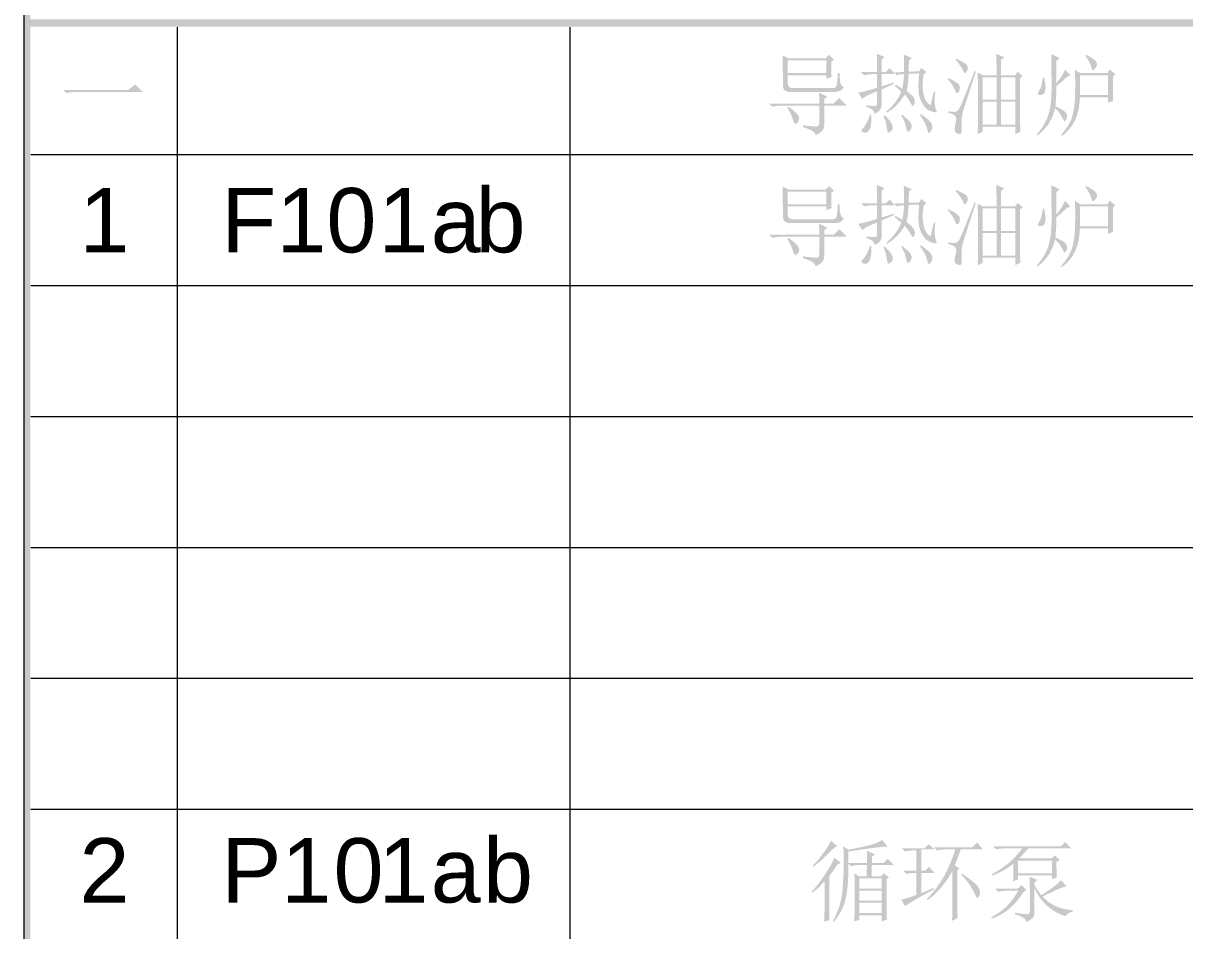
# Model space of a CAD drawing. Header units: millimetres. Extents: x 0 to 383, y 25 to 284.
# Drawn here: x 0 to 54.8, y 192.6 to 235.4 of the extents above; entities that cross this region are included whole.
import ezdxf

# ---------------------------------------------------------------- set-up
doc = ezdxf.new("R2010")
doc.units = ezdxf.units.MM

msp = doc.modelspace()

# ---------------------------------------------------------------- hatches: boundary and pattern name
h = msp.add_hatch(color=0)
h.dxf.hatch_style = 2
h.paths.add_polyline_path([(0, 25.237281), (0.338667, 25.237281), (0.338667, 283.886892), (0, 283.886892)])
h = msp.add_hatch(color=0)
h.dxf.hatch_style = 2
h.paths.add_polyline_path([(0, 25.110281), (0.338667, 25.110281), (0.338667, 283.886892), (0, 283.886892)])
h = msp.add_hatch(color=0)
h.dxf.hatch_style = 2
h.paths.add_polyline_path([(0.338667, 235.288226), (383.109611, 235.288226), (383.109611, 235.626896), (0.338667, 235.626896)])
h = msp.add_hatch(color=0)
h.dxf.hatch_style = 2
h.paths.add_polyline_path([(7.239, 25.237281), (7.281333, 25.237281), (7.281333, 235.288226), (7.239, 235.288226)])
h = msp.add_hatch(color=0)
h.dxf.hatch_style = 2
h.paths.add_polyline_path([(25.788056, 25.237281), (25.830389, 25.237281), (25.830389, 235.288226), (25.788056, 235.288226)])
h = msp.add_hatch(color=0)
h.paths.add_polyline_path([(36.205363, 232.200538), (36.053434, 232.220175), (35.944914, 232.279086), (35.879801, 232.377272), (35.858097, 232.514731), (35.857839, 232.782932), (35.857064, 233.025294), (35.855772, 233.241818), (35.853963, 233.432504), (35.851638, 233.597352), (35.848795, 233.736362), (35.845436, 233.849533), (35.841561, 233.936866), (36.106144, 233.788038), (37.875545, 233.788038), (38.04091, 233.953403), (38.27242, 233.721892), (38.140128, 233.63921), (38.141162, 233.413901), (38.144263, 233.21753), (38.14943, 233.050099), (38.156665, 232.911606), (37.908618, 232.812387), (37.908618, 232.994288), (36.089608, 232.994288), (36.089608, 232.61395), (36.105111, 232.512664), (36.151619, 232.440317), (36.229134, 232.396909), (36.337655, 232.382439), (38.206274, 232.382439), (38.27354, 232.390707), (38.326853, 232.415512), (38.36673, 232.456853), (38.393687, 232.514731), (38.413238, 232.600514), (38.430206, 232.725571), (38.444072, 232.889902), (38.454321, 233.093507), (38.537003, 233.093507), (38.545961, 232.837881), (38.575589, 232.635998), (38.601341, 232.558397), (38.636911, 232.498883), (38.681784, 232.456939), (38.735441, 232.432049), (38.669295, 232.330763), (38.570076, 232.258416), (38.437785, 232.215008), (38.27242, 232.200538)])
h.paths.add_polyline_path([(36.089608, 233.688819), (36.089608, 233.093507), (37.908618, 233.093507), (37.908618, 233.688819)])
h.paths.add_polyline_path([(36.800675, 230.629575), (37.012549, 230.606923), (37.185148, 230.588923), (37.318473, 230.57609), (37.412524, 230.568941), (37.47867, 230.575056), (37.52828, 230.601325), (37.561352, 230.647231), (37.577889, 230.712257), (37.577889, 231.555616), (35.758878, 231.555616), (35.552173, 231.543214), (35.362003, 231.506007), (35.213175, 231.654835), (37.577889, 231.654835), (37.573755, 231.948357), (37.561352, 232.167465), (37.958227, 231.985564), (37.809399, 231.869809), (37.809399, 231.654835), (38.255884, 231.654835), (38.520467, 231.919418), (38.884269, 231.555616), (37.809399, 231.555616), (37.809399, 230.613038), (37.784595, 230.479713), (37.710181, 230.360857), (37.586157, 230.256471), (37.412524, 230.166554), (37.35568, 230.277141), (37.234757, 230.377394), (37.049756, 230.467311), (36.800675, 230.546892)])
h.paths.add_polyline_path([(36.073071, 231.456398), (36.122681, 231.506007), (36.339808, 231.343743), (36.49544, 231.204217), (36.590094, 231.087428), (36.624286, 230.993377), (36.611884, 230.852817), (36.558141, 230.761866), (36.49544, 230.712257), (36.45341, 230.69572), (36.42137, 230.707089), (36.391398, 230.741196), (36.363493, 230.79804), (36.337655, 230.877622), (36.238436, 231.154607)])
h = msp.add_hatch(color=0)
h.paths.add_polyline_path([(41.116691, 233.12658), (41.579712, 233.143116), (41.578678, 233.411834), (41.575578, 233.63921), (41.57041, 233.825245), (41.563175, 233.969939), (41.943514, 233.804575), (41.811222, 233.688819), (41.803988, 233.488315), (41.79882, 233.333286), (41.795719, 233.223732), (41.794686, 233.159653), (42.29078, 233.176189), (42.389998, 233.341554), (42.638045, 233.143116), (42.505753, 233.043898), (42.468546, 232.729705), (42.456144, 232.481658), (42.477504, 232.204672), (42.544339, 231.935955), (42.596962, 231.813998), (42.663539, 231.712713), (42.743551, 231.632097), (42.836483, 231.572153), (42.87679, 231.76749), (42.915031, 231.940089), (42.951204, 232.089951), (42.985311, 232.217075), (43.051457, 232.217075), (43.027341, 231.928376), (43.023896, 231.69342), (43.048012, 231.502562), (43.101066, 231.340642), (43.116569, 231.297234), (43.113468, 231.266228), (43.091764, 231.247625), (43.051457, 231.241424), (43.023637, 231.245558), (42.973597, 231.25796), (42.901853, 231.278631), (42.808922, 231.307569), (42.70867, 231.354078), (42.614618, 231.427459), (42.526769, 231.527711), (42.44512, 231.654835), (42.375787, 231.791347), (42.324541, 231.920107), (42.290866, 232.041633), (42.274243, 232.156441), (42.261841, 232.354189), (42.257707, 232.498194), (42.265975, 232.77518), (42.29078, 233.07697), (41.794686, 233.060434), (41.782283, 232.817555), (41.761613, 232.601547), (41.732674, 232.412412), (41.695467, 232.250148), (41.842228, 232.134478), (41.951782, 232.035863), (42.024129, 231.954817), (42.059269, 231.891858), (42.084074, 231.804352), (42.092342, 231.754054), (42.084074, 231.696176), (42.059269, 231.621762), (42.026196, 231.55975), (41.993123, 231.53908), (41.951782, 231.572153), (41.893905, 231.671372), (41.774015, 231.873943), (41.612785, 232.084783), (41.42985, 231.807797), (41.228312, 231.572153), (41.00817, 231.377849), (40.769425, 231.224887), (40.736352, 231.274497), (40.966829, 231.482236), (41.162166, 231.708579), (41.322363, 231.953525), (41.44742, 232.217075), (41.133227, 232.498194), (41.1663, 232.547804), (41.364738, 232.440317), (41.49703, 232.349366), (41.550773, 232.688364), (41.579712, 233.043898), (41.315128, 233.027361), (41.248983, 232.977752)])
h.paths.add_polyline_path([(42.323852, 231.125668), (42.373462, 231.158741), (42.551315, 231.028517), (42.688344, 230.918963), (42.785065, 230.830079), (42.841995, 230.761866), (42.899183, 230.654379), (42.919165, 230.563429), (42.902628, 230.455253), (42.853019, 230.359479), (42.795141, 230.289888), (42.7538, 230.265773), (42.730029, 230.277141), (42.708325, 230.311248), (42.688688, 230.368092), (42.671118, 230.447674), (42.63081, 230.589267), (42.559497, 230.749464), (42.457178, 230.928264)])
h.paths.add_polyline_path([(40.306405, 233.143116), (40.305371, 233.438706), (40.30227, 233.680551), (40.297103, 233.868653), (40.289868, 234.003012), (40.65367, 233.854184), (40.521378, 233.738429), (40.521378, 233.143116), (40.719816, 233.143116), (40.901717, 233.325017), (41.149764, 233.043898), (40.521378, 233.043898), (40.521378, 232.465122), (40.630933, 232.501295), (40.761157, 232.54367), (40.912052, 232.592246), (41.083618, 232.647023), (41.100155, 232.580877), (40.921354, 232.502329), (40.765291, 232.432049), (40.631966, 232.370037), (40.521378, 232.316293), (40.521378, 231.621762), (40.506909, 231.476035), (40.446964, 231.353045), (40.341544, 231.252792), (40.190649, 231.175278), (40.159643, 231.276564), (40.083162, 231.365447), (39.961206, 231.441928), (39.793774, 231.506007), (39.793774, 231.572153), (39.930286, 231.557683), (40.04251, 231.547348), (40.130963, 231.541147), (40.196161, 231.53908), (40.243618, 231.546315), (40.278155, 231.568019), (40.299256, 231.604192), (40.306405, 231.654835), (40.306405, 232.233611), (40.039754, 232.124057), (39.835115, 232.026905), (39.692488, 231.942156), (39.611873, 231.869809), (39.413436, 232.167465), (39.562264, 232.194337), (39.760701, 232.241879), (40.008748, 232.310092), (40.306405, 232.398976), (40.306405, 233.043898), (40.091431, 233.043898), (39.884725, 233.031495), (39.694556, 232.994288), (39.545727, 233.143116)])
h.paths.add_polyline_path([(39.975675, 231.125668), (40.041821, 231.125668), (40.03562, 230.876588), (40.017016, 230.67505), (39.986011, 230.521054), (39.942602, 230.414601), (39.889979, 230.344321), (39.83167, 230.298845), (39.768194, 230.278175), (39.700068, 230.282309), (39.596026, 230.32365), (39.562264, 230.381528), (39.582934, 230.435271), (39.644946, 230.497283), (39.727628, 230.598569), (39.810311, 230.737062), (39.892993, 230.912762)])
h.paths.add_polyline_path([(40.670207, 231.092595), (40.810766, 230.952036), (40.918253, 230.828012), (40.992668, 230.720525), (41.034009, 230.629575), (41.049512, 230.551974), (41.046411, 230.484192), (41.024707, 230.425711), (40.984399, 230.376016), (40.901717, 230.306425), (40.852108, 230.282309), (40.822135, 230.294711), (40.798364, 230.331918), (40.780794, 230.39393), (40.769425, 230.480747), (40.719816, 230.770135), (40.604061, 231.076059)])
h.paths.add_polyline_path([(41.49703, 231.125668), (41.652059, 230.99553), (41.769881, 230.886579), (41.850496, 230.799332), (41.893905, 230.734306), (41.931112, 230.642666), (41.943514, 230.579965), (41.923532, 230.484881), (41.866344, 230.398064), (41.807777, 230.336053), (41.778149, 230.315382), (41.747143, 230.327784), (41.720272, 230.364991), (41.697534, 230.427003), (41.678931, 230.513819), (41.596248, 230.807342), (41.44742, 231.092595)])
h = msp.add_hatch(color=0)
h.paths.add_polyline_path([(46.160311, 231.737517), (46.160311, 230.662648), (46.838306, 230.662648), (46.838306, 231.737517)])
h.paths.add_polyline_path([(45.052368, 230.216163), (45.06477, 230.530356), (45.068905, 230.811476), (45.068905, 232.547804), (45.052368, 233.12658), (45.283878, 232.994288), (45.945337, 232.994288), (45.945078, 233.198152), (45.944303, 233.379794), (45.943011, 233.539216), (45.941203, 233.676417), (45.938877, 233.791397), (45.936035, 233.884156), (45.932676, 233.954695), (45.9288, 234.003012), (46.309139, 233.837648), (46.160311, 233.721892), (46.160311, 232.994288), (46.821769, 232.994288), (46.937524, 233.159653), (47.185571, 232.944679), (47.05328, 232.84546), (47.05328, 230.794939), (47.069816, 230.331918), (46.838306, 230.216163), (46.838306, 230.563429), (45.283878, 230.563429), (45.283878, 230.315382)])
h.paths.add_polyline_path([(45.283878, 232.895069), (45.283878, 231.836736), (45.945337, 231.836736), (45.945337, 232.895069)])
h.paths.add_polyline_path([(46.160311, 232.895069), (46.160311, 231.836736), (46.838306, 231.836736), (46.838306, 232.895069)])
h.paths.add_polyline_path([(45.283878, 231.737517), (45.283878, 230.662648), (45.945337, 230.662648), (45.945337, 231.737517)])
h.paths.add_polyline_path([(44.969686, 233.159653), (44.83326, 232.745477), (44.713371, 232.379425), (44.610018, 232.061561), (44.523201, 231.79195), (44.452921, 231.570656), (44.399178, 231.397745), (44.361971, 231.27328), (44.3413, 231.197326), (44.304093, 230.969261), (44.291691, 230.69572), (44.291691, 230.560242), (44.291691, 230.451119), (44.291691, 230.367834), (44.291691, 230.30987), (44.275155, 230.240279), (44.225545, 230.216163), (44.160088, 230.227877), (44.065693, 230.26026), (43.986456, 230.322961), (43.960962, 230.431137), (43.994035, 230.662648), (44.031242, 230.811476), (44.043644, 230.927231), (44.023663, 231.018181), (43.966474, 231.092595), (43.918846, 231.125668), (43.85003, 231.158741), (43.75951, 231.191814), (43.646769, 231.224887), (43.646769, 231.291033), (43.767778, 231.27665), (43.866566, 231.266917), (43.94365, 231.262353), (43.999547, 231.263472), (44.090497, 231.304813), (44.181448, 231.4123), (44.212701, 231.470684), (44.260943, 231.575512), (44.32611, 231.726719), (44.408135, 231.924242), (44.506956, 232.168014), (44.622506, 232.457973), (44.754723, 232.794053), (44.90354, 233.176189)])
h.paths.add_polyline_path([(43.663306, 232.861997), (43.902137, 232.742193), (44.073272, 232.631175), (44.177228, 232.529459), (44.214521, 232.437561), (44.206253, 232.292867), (44.164911, 232.20605), (44.114613, 232.16402), (44.076717, 232.150929), (44.027108, 232.188136), (43.977498, 232.299757), (43.930989, 232.407244), (43.857609, 232.531267), (43.757357, 232.671827), (43.630233, 232.828924)])
h.paths.add_polyline_path([(44.043644, 233.771502), (44.242082, 233.67857), (44.39091, 233.598558), (44.490128, 233.531981), (44.539738, 233.479358), (44.576945, 233.40012), (44.589347, 233.341554), (44.576945, 233.267829), (44.539738, 233.181701), (44.494263, 233.114867), (44.457056, 233.093507), (44.407446, 233.12658), (44.357837, 233.225799), (44.298926, 233.33742), (44.221411, 233.457309), (44.125293, 233.585467), (44.010571, 233.721892)])
h = msp.add_hatch(color=0)
h.paths.add_polyline_path([(48.988045, 230.166554), (49.189669, 230.417787), (49.348402, 230.659202), (49.46476, 230.891316), (49.53926, 231.114644), (49.586803, 231.344001), (49.621943, 231.593512), (49.64468, 231.86266), (49.655016, 232.150929), (49.658461, 232.725571), (49.649503, 233.258872), (49.881014, 233.093507), (51.170858, 233.093507), (51.286613, 233.258872), (51.551196, 233.043898), (51.435441, 232.928142), (51.435699, 232.69689), (51.436475, 232.49096), (51.437766, 232.310351), (51.439575, 232.155063), (51.441901, 232.025097), (51.444743, 231.920452), (51.448102, 231.841129), (51.451977, 231.787127), (51.203931, 231.687908), (51.203931, 231.952491), (49.881014, 231.952491), (49.860602, 231.652768), (49.815902, 231.373715), (49.746914, 231.115333), (49.653638, 230.877622), (49.536074, 230.660581), (49.394222, 230.46421), (49.228082, 230.28851), (49.037655, 230.133481)])
h.paths.add_polyline_path([(50.17867, 233.953403), (50.349202, 233.860385), (50.480461, 233.77977), (50.572445, 233.711557), (50.625155, 233.655747), (50.674764, 233.56893), (50.6913, 233.506918), (50.67063, 233.420102), (50.608618, 233.325017), (50.538338, 233.250603), (50.492863, 233.225799), (50.451522, 233.258872), (50.426717, 233.35809), (50.38951, 233.473845), (50.327498, 233.606137), (50.240682, 233.754965), (50.129061, 233.92033)])
h.paths.add_polyline_path([(49.881014, 232.994288), (49.881014, 232.05171), (51.203931, 232.05171), (51.203931, 232.994288)])
h.paths.add_polyline_path([(48.525024, 233.986476), (48.921899, 233.804575), (48.773071, 233.672283), (48.773071, 232.61395), (49.008716, 232.932276), (49.186483, 233.258872), (49.43453, 232.977752), (49.310506, 232.940545), (49.169946, 232.828924), (48.996313, 232.667693), (48.773071, 232.481658), (48.769971, 232.285288), (48.760669, 232.059978), (48.745166, 231.80573), (48.723462, 231.522543), (48.896061, 231.442962), (49.03352, 231.369581), (49.13584, 231.302402), (49.203019, 231.241424), (49.269165, 231.118089), (49.269165, 230.982352), (49.228513, 230.870731), (49.175458, 230.816988), (49.1454, 230.820002), (49.112758, 230.853506), (49.077015, 230.916982), (49.037655, 231.009913), (48.905363, 231.224887), (48.706925, 231.439861), (48.607707, 231.09673), (48.442342, 230.761866), (48.332788, 230.599602), (48.202563, 230.443539), (48.051668, 230.293678), (47.880102, 230.150017), (47.84703, 230.199627), (48.0434, 230.44664), (48.202563, 230.691586), (48.32452, 230.934466), (48.409269, 231.175278), (48.467147, 231.428492), (48.508488, 231.708579), (48.533293, 232.015537), (48.541561, 232.349366), (48.540527, 232.712135), (48.537427, 233.105909), (48.532259, 233.53069)])
h.paths.add_polyline_path([(48.194295, 232.878533), (48.223234, 232.723504), (48.243905, 232.589145), (48.256307, 232.475457), (48.260441, 232.382439), (48.227368, 232.189514), (48.173625, 232.114411), (48.07854, 232.068247), (47.979321, 232.055844), (47.913175, 232.084783), (47.898706, 232.116822), (47.904907, 232.163331), (47.931779, 232.224309), (47.979321, 232.299757), (48.02583, 232.391741), (48.066138, 232.518865), (48.100244, 232.681129), (48.128149, 232.878533)])
h = msp.add_hatch(color=0)
h.dxf.hatch_style = 2
h.paths.add_polyline_path([(1.88251, 232.299757), (4.958292, 232.299757), (5.289021, 232.56434), (5.652823, 232.200538), (2.477823, 232.200538), (2.23391, 232.188136), (2.031339, 232.150929)])
h = msp.add_hatch(color=0)
h.dxf.hatch_style = 2
h.paths.add_polyline_path([(0.338667, 229.223976), (382.982611, 229.223976), (382.982611, 229.266309), (0.338667, 229.266309)])
h = msp.add_hatch(color=0)
h.paths.add_polyline_path([(36.205363, 226.009288), (36.053434, 226.028925), (35.944914, 226.087836), (35.879801, 226.186022), (35.858097, 226.323481), (35.857839, 226.591682), (35.857064, 226.834044), (35.855772, 227.050568), (35.853963, 227.241254), (35.851638, 227.406102), (35.848795, 227.545112), (35.845436, 227.658283), (35.841561, 227.745616), (36.106144, 227.596788), (37.875545, 227.596788), (38.04091, 227.762153), (38.27242, 227.530642), (38.140128, 227.44796), (38.141162, 227.222651), (38.144263, 227.02628), (38.14943, 226.858849), (38.156665, 226.720356), (37.908618, 226.621137), (37.908618, 226.803038), (36.089608, 226.803038), (36.089608, 226.4227), (36.105111, 226.321414), (36.151619, 226.249067), (36.229134, 226.205659), (36.337655, 226.191189), (38.206274, 226.191189), (38.27354, 226.199457), (38.326853, 226.224262), (38.36673, 226.265603), (38.393687, 226.323481), (38.413238, 226.409264), (38.430206, 226.534321), (38.444072, 226.698652), (38.454321, 226.902257), (38.537003, 226.902257), (38.545961, 226.646631), (38.575589, 226.444748), (38.601341, 226.367147), (38.636911, 226.307633), (38.681784, 226.265689), (38.735441, 226.240799), (38.669295, 226.139513), (38.570076, 226.067166), (38.437785, 226.023758), (38.27242, 226.009288)])
h.paths.add_polyline_path([(36.089608, 227.497569), (36.089608, 226.902257), (37.908618, 226.902257), (37.908618, 227.497569)])
h.paths.add_polyline_path([(36.800675, 224.438325), (37.012549, 224.415673), (37.185148, 224.397673), (37.318473, 224.38484), (37.412524, 224.377691), (37.47867, 224.383806), (37.52828, 224.410075), (37.561352, 224.455981), (37.577889, 224.521007), (37.577889, 225.364366), (35.758878, 225.364366), (35.552173, 225.351964), (35.362003, 225.314757), (35.213175, 225.463585), (37.577889, 225.463585), (37.573755, 225.757107), (37.561352, 225.976215), (37.958227, 225.794314), (37.809399, 225.678559), (37.809399, 225.463585), (38.255884, 225.463585), (38.520467, 225.728168), (38.884269, 225.364366), (37.809399, 225.364366), (37.809399, 224.421788), (37.784595, 224.288463), (37.710181, 224.169607), (37.586157, 224.065221), (37.412524, 223.975304), (37.35568, 224.085891), (37.234757, 224.186144), (37.049756, 224.276061), (36.800675, 224.355642)])
h.paths.add_polyline_path([(36.073071, 225.265148), (36.122681, 225.314757), (36.339808, 225.152493), (36.49544, 225.012967), (36.590094, 224.896178), (36.624286, 224.802127), (36.611884, 224.661567), (36.558141, 224.570616), (36.49544, 224.521007), (36.45341, 224.50447), (36.42137, 224.515839), (36.391398, 224.549946), (36.363493, 224.60679), (36.337655, 224.686372), (36.238436, 224.963357)])
h = msp.add_hatch(color=0)
h.paths.add_polyline_path([(41.116691, 226.93533), (41.579712, 226.951866), (41.578678, 227.220584), (41.575578, 227.44796), (41.57041, 227.633995), (41.563175, 227.778689), (41.943514, 227.613325), (41.811222, 227.497569), (41.803988, 227.297065), (41.79882, 227.142036), (41.795719, 227.032482), (41.794686, 226.968403), (42.29078, 226.984939), (42.389998, 227.150304), (42.638045, 226.951866), (42.505753, 226.852648), (42.468546, 226.538455), (42.456144, 226.290408), (42.477504, 226.013422), (42.544339, 225.744705), (42.596962, 225.622748), (42.663539, 225.521463), (42.743551, 225.440847), (42.836483, 225.380903), (42.87679, 225.57624), (42.915031, 225.748839), (42.951204, 225.898701), (42.985311, 226.025825), (43.051457, 226.025825), (43.027341, 225.737126), (43.023896, 225.50217), (43.048012, 225.311312), (43.101066, 225.149392), (43.116569, 225.105984), (43.113468, 225.074978), (43.091764, 225.056375), (43.051457, 225.050174), (43.023637, 225.054308), (42.973597, 225.06671), (42.901853, 225.087381), (42.808922, 225.116319), (42.70867, 225.162828), (42.614618, 225.236209), (42.526769, 225.336461), (42.44512, 225.463585), (42.375787, 225.600097), (42.324541, 225.728857), (42.290866, 225.850383), (42.274243, 225.965191), (42.261841, 226.162939), (42.257707, 226.306944), (42.265975, 226.58393), (42.29078, 226.88572), (41.794686, 226.869184), (41.782283, 226.626305), (41.761613, 226.410297), (41.732674, 226.221162), (41.695467, 226.058898), (41.842228, 225.943228), (41.951782, 225.844613), (42.024129, 225.763567), (42.059269, 225.700608), (42.084074, 225.613102), (42.092342, 225.562804), (42.084074, 225.504926), (42.059269, 225.430512), (42.026196, 225.3685), (41.993123, 225.34783), (41.951782, 225.380903), (41.893905, 225.480122), (41.774015, 225.682693), (41.612785, 225.893533), (41.42985, 225.616547), (41.228312, 225.380903), (41.00817, 225.186599), (40.769425, 225.033637), (40.736352, 225.083247), (40.966829, 225.290986), (41.162166, 225.517329), (41.322363, 225.762275), (41.44742, 226.025825), (41.133227, 226.306944), (41.1663, 226.356554), (41.364738, 226.249067), (41.49703, 226.158116), (41.550773, 226.497114), (41.579712, 226.852648), (41.315128, 226.836111), (41.248983, 226.786502)])
h.paths.add_polyline_path([(42.323852, 224.934418), (42.373462, 224.967491), (42.551315, 224.837267), (42.688344, 224.727713), (42.785065, 224.638829), (42.841995, 224.570616), (42.899183, 224.463129), (42.919165, 224.372179), (42.902628, 224.264003), (42.853019, 224.168229), (42.795141, 224.098638), (42.7538, 224.074523), (42.730029, 224.085891), (42.708325, 224.119998), (42.688688, 224.176842), (42.671118, 224.256424), (42.63081, 224.398017), (42.559497, 224.558214), (42.457178, 224.737014)])
h.paths.add_polyline_path([(40.306405, 226.951866), (40.305371, 227.247456), (40.30227, 227.489301), (40.297103, 227.677403), (40.289868, 227.811762), (40.65367, 227.662934), (40.521378, 227.547179), (40.521378, 226.951866), (40.719816, 226.951866), (40.901717, 227.133767), (41.149764, 226.852648), (40.521378, 226.852648), (40.521378, 226.273872), (40.630933, 226.310045), (40.761157, 226.35242), (40.912052, 226.400996), (41.083618, 226.455773), (41.100155, 226.389627), (40.921354, 226.311079), (40.765291, 226.240799), (40.631966, 226.178787), (40.521378, 226.125043), (40.521378, 225.430512), (40.506909, 225.284785), (40.446964, 225.161795), (40.341544, 225.061542), (40.190649, 224.984028), (40.159643, 225.085314), (40.083162, 225.174197), (39.961206, 225.250678), (39.793774, 225.314757), (39.793774, 225.380903), (39.930286, 225.366433), (40.04251, 225.356098), (40.130963, 225.349897), (40.196161, 225.34783), (40.243618, 225.355065), (40.278155, 225.376769), (40.299256, 225.412942), (40.306405, 225.463585), (40.306405, 226.042361), (40.039754, 225.932807), (39.835115, 225.835655), (39.692488, 225.750906), (39.611873, 225.678559), (39.413436, 225.976215), (39.562264, 226.003087), (39.760701, 226.050629), (40.008748, 226.118842), (40.306405, 226.207726), (40.306405, 226.852648), (40.091431, 226.852648), (39.884725, 226.840245), (39.694556, 226.803038), (39.545727, 226.951866)])
h.paths.add_polyline_path([(39.975675, 224.934418), (40.041821, 224.934418), (40.03562, 224.685338), (40.017016, 224.4838), (39.986011, 224.329804), (39.942602, 224.223351), (39.889979, 224.153071), (39.83167, 224.107595), (39.768194, 224.086925), (39.700068, 224.091059), (39.596026, 224.1324), (39.562264, 224.190278), (39.582934, 224.244021), (39.644946, 224.306033), (39.727628, 224.407319), (39.810311, 224.545812), (39.892993, 224.721512)])
h.paths.add_polyline_path([(40.670207, 224.901345), (40.810766, 224.760786), (40.918253, 224.636762), (40.992668, 224.529275), (41.034009, 224.438325), (41.049512, 224.360724), (41.046411, 224.292942), (41.024707, 224.234461), (40.984399, 224.184766), (40.901717, 224.115175), (40.852108, 224.091059), (40.822135, 224.103461), (40.798364, 224.140668), (40.780794, 224.20268), (40.769425, 224.289497), (40.719816, 224.578885), (40.604061, 224.884809)])
h.paths.add_polyline_path([(41.49703, 224.934418), (41.652059, 224.80428), (41.769881, 224.695329), (41.850496, 224.608082), (41.893905, 224.543056), (41.931112, 224.451416), (41.943514, 224.388715), (41.923532, 224.293631), (41.866344, 224.206814), (41.807777, 224.144803), (41.778149, 224.124132), (41.747143, 224.136534), (41.720272, 224.173741), (41.697534, 224.235753), (41.678931, 224.322569), (41.596248, 224.616092), (41.44742, 224.901345)])
h = msp.add_hatch(color=0)
h.paths.add_polyline_path([(46.160311, 225.546267), (46.160311, 224.471398), (46.838306, 224.471398), (46.838306, 225.546267)])
h.paths.add_polyline_path([(45.052368, 224.024913), (45.06477, 224.339106), (45.068905, 224.620226), (45.068905, 226.356554), (45.052368, 226.93533), (45.283878, 226.803038), (45.945337, 226.803038), (45.945078, 227.006902), (45.944303, 227.188544), (45.943011, 227.347966), (45.941203, 227.485167), (45.938877, 227.600147), (45.936035, 227.692906), (45.932676, 227.763445), (45.9288, 227.811762), (46.309139, 227.646398), (46.160311, 227.530642), (46.160311, 226.803038), (46.821769, 226.803038), (46.937524, 226.968403), (47.185571, 226.753429), (47.05328, 226.65421), (47.05328, 224.603689), (47.069816, 224.140668), (46.838306, 224.024913), (46.838306, 224.372179), (45.283878, 224.372179), (45.283878, 224.124132)])
h.paths.add_polyline_path([(45.283878, 226.703819), (45.283878, 225.645486), (45.945337, 225.645486), (45.945337, 226.703819)])
h.paths.add_polyline_path([(46.160311, 226.703819), (46.160311, 225.645486), (46.838306, 225.645486), (46.838306, 226.703819)])
h.paths.add_polyline_path([(45.283878, 225.546267), (45.283878, 224.471398), (45.945337, 224.471398), (45.945337, 225.546267)])
h.paths.add_polyline_path([(44.969686, 226.968403), (44.83326, 226.554227), (44.713371, 226.188175), (44.610018, 225.870311), (44.523201, 225.6007), (44.452921, 225.379406), (44.399178, 225.206495), (44.361971, 225.08203), (44.3413, 225.006076), (44.304093, 224.778011), (44.291691, 224.50447), (44.291691, 224.368992), (44.291691, 224.259869), (44.291691, 224.176584), (44.291691, 224.11862), (44.275155, 224.049029), (44.225545, 224.024913), (44.160088, 224.036627), (44.065693, 224.06901), (43.986456, 224.131711), (43.960962, 224.239887), (43.994035, 224.471398), (44.031242, 224.620226), (44.043644, 224.735981), (44.023663, 224.826931), (43.966474, 224.901345), (43.918846, 224.934418), (43.85003, 224.967491), (43.75951, 225.000564), (43.646769, 225.033637), (43.646769, 225.099783), (43.767778, 225.0854), (43.866566, 225.075667), (43.94365, 225.071103), (43.999547, 225.072222), (44.090497, 225.113563), (44.181448, 225.22105), (44.212701, 225.279434), (44.260943, 225.384262), (44.32611, 225.535469), (44.408135, 225.732992), (44.506956, 225.976764), (44.622506, 226.266723), (44.754723, 226.602803), (44.90354, 226.984939)])
h.paths.add_polyline_path([(43.663306, 226.670747), (43.902137, 226.550943), (44.073272, 226.439925), (44.177228, 226.338209), (44.214521, 226.246311), (44.206253, 226.101617), (44.164911, 226.0148), (44.114613, 225.97277), (44.076717, 225.959679), (44.027108, 225.996886), (43.977498, 226.108507), (43.930989, 226.215994), (43.857609, 226.340017), (43.757357, 226.480577), (43.630233, 226.637674)])
h.paths.add_polyline_path([(44.043644, 227.580252), (44.242082, 227.48732), (44.39091, 227.407308), (44.490128, 227.340731), (44.539738, 227.288108), (44.576945, 227.20887), (44.589347, 227.150304), (44.576945, 227.076579), (44.539738, 226.990451), (44.494263, 226.923617), (44.457056, 226.902257), (44.407446, 226.93533), (44.357837, 227.034549), (44.298926, 227.14617), (44.221411, 227.266059), (44.125293, 227.394217), (44.010571, 227.530642)])
h = msp.add_hatch(color=0)
h.paths.add_polyline_path([(48.988045, 223.975304), (49.189669, 224.226537), (49.348402, 224.467952), (49.46476, 224.700066), (49.53926, 224.923394), (49.586803, 225.152751), (49.621943, 225.402262), (49.64468, 225.67141), (49.655016, 225.959679), (49.658461, 226.534321), (49.649503, 227.067622), (49.881014, 226.902257), (51.170858, 226.902257), (51.286613, 227.067622), (51.551196, 226.852648), (51.435441, 226.736892), (51.435699, 226.50564), (51.436475, 226.29971), (51.437766, 226.119101), (51.439575, 225.963813), (51.441901, 225.833847), (51.444743, 225.729202), (51.448102, 225.649879), (51.451977, 225.595877), (51.203931, 225.496658), (51.203931, 225.761241), (49.881014, 225.761241), (49.860602, 225.461518), (49.815902, 225.182465), (49.746914, 224.924083), (49.653638, 224.686372), (49.536074, 224.469331), (49.394222, 224.27296), (49.228082, 224.09726), (49.037655, 223.942231)])
h.paths.add_polyline_path([(50.17867, 227.762153), (50.349202, 227.669135), (50.480461, 227.58852), (50.572445, 227.520307), (50.625155, 227.464497), (50.674764, 227.37768), (50.6913, 227.315668), (50.67063, 227.228852), (50.608618, 227.133767), (50.538338, 227.059353), (50.492863, 227.034549), (50.451522, 227.067622), (50.426717, 227.16684), (50.38951, 227.282595), (50.327498, 227.414887), (50.240682, 227.563715), (50.129061, 227.72908)])
h.paths.add_polyline_path([(49.881014, 226.803038), (49.881014, 225.86046), (51.203931, 225.86046), (51.203931, 226.803038)])
h.paths.add_polyline_path([(48.525024, 227.795226), (48.921899, 227.613325), (48.773071, 227.481033), (48.773071, 226.4227), (49.008716, 226.741026), (49.186483, 227.067622), (49.43453, 226.786502), (49.310506, 226.749295), (49.169946, 226.637674), (48.996313, 226.476443), (48.773071, 226.290408), (48.769971, 226.094038), (48.760669, 225.868728), (48.745166, 225.61448), (48.723462, 225.331293), (48.896061, 225.251712), (49.03352, 225.178331), (49.13584, 225.111152), (49.203019, 225.050174), (49.269165, 224.926839), (49.269165, 224.791102), (49.228513, 224.679481), (49.175458, 224.625738), (49.1454, 224.628752), (49.112758, 224.662256), (49.077015, 224.725732), (49.037655, 224.818663), (48.905363, 225.033637), (48.706925, 225.248611), (48.607707, 224.90548), (48.442342, 224.570616), (48.332788, 224.408352), (48.202563, 224.252289), (48.051668, 224.102428), (47.880102, 223.958767), (47.84703, 224.008377), (48.0434, 224.25539), (48.202563, 224.500336), (48.32452, 224.743216), (48.409269, 224.984028), (48.467147, 225.237242), (48.508488, 225.517329), (48.533293, 225.824287), (48.541561, 226.158116), (48.540527, 226.520885), (48.537427, 226.914659), (48.532259, 227.33944)])
h.paths.add_polyline_path([(48.194295, 226.687283), (48.223234, 226.532254), (48.243905, 226.397895), (48.256307, 226.284207), (48.260441, 226.191189), (48.227368, 225.998264), (48.173625, 225.923161), (48.07854, 225.876997), (47.979321, 225.864594), (47.913175, 225.893533), (47.898706, 225.925572), (47.904907, 225.972081), (47.931779, 226.033059), (47.979321, 226.108507), (48.02583, 226.200491), (48.066138, 226.327615), (48.100244, 226.489879), (48.128149, 226.687283)])
h = msp.add_hatch(color=0)
h.dxf.hatch_style = 2
h.paths.add_polyline_path([(0.338667, 223.043309), (382.982611, 223.043309), (382.982611, 223.085642), (0.338667, 223.085642)])
h = msp.add_hatch(color=0)
h.dxf.hatch_style = 2
h.paths.add_polyline_path([(0.338667, 216.862642), (382.982611, 216.862642), (382.982611, 216.904976), (0.338667, 216.904976)])
h = msp.add_hatch(color=0)
h.dxf.hatch_style = 2
h.paths.add_polyline_path([(0.338667, 210.681976), (382.982611, 210.681976), (382.982611, 210.724313), (0.338667, 210.724313)])
h = msp.add_hatch(color=0)
h.dxf.hatch_style = 2
h.paths.add_polyline_path([(0.338667, 204.501309), (382.982611, 204.501309), (382.982611, 204.543642), (0.338667, 204.543642)])
h = msp.add_hatch(color=0)
h.dxf.hatch_style = 2
h.paths.add_polyline_path([(0.338667, 198.320642), (382.982611, 198.320642), (382.982611, 198.362986), (0.338667, 198.362986)])
h = msp.add_hatch(color=0)
h.paths.add_polyline_path([(39.463045, 193.931866), (39.463045, 193.435773), (40.521378, 193.435773), (40.521378, 193.931866)])
h.paths.add_polyline_path([(38.222811, 193.055434), (38.368194, 193.35309), (38.509443, 193.716892), (38.573521, 193.929799), (38.625198, 194.171645), (38.664472, 194.442429), (38.691344, 194.742153), (38.723728, 195.333331), (38.735441, 195.850095), (38.728206, 196.076438), (38.723039, 196.275909), (38.719938, 196.448509), (38.718905, 196.594236), (38.950415, 196.428872), (39.345309, 196.50742), (39.67044, 196.5777), (39.926324, 196.639711), (40.113479, 196.693455), (40.254986, 196.743064), (40.373239, 196.792674), (40.467721, 196.842283), (40.537915, 196.891892), (40.802498, 196.5777), (40.58339, 196.565986), (40.289868, 196.533602), (40.196592, 196.521706), (40.082129, 196.506645), (39.946478, 196.488353), (39.78964, 196.466768), (39.611615, 196.441823), (39.412402, 196.413455), (39.192002, 196.381598), (38.950415, 196.346189), (38.950415, 195.800486), (39.826847, 195.800486), (39.835115, 196.118813), (39.826847, 196.379262), (40.207186, 196.213898), (40.074894, 196.114679), (40.058358, 195.800486), (40.604061, 195.800486), (40.802498, 195.998924), (41.100155, 195.701267), (40.058358, 195.701267), (40.041821, 195.172101), (40.488306, 195.172101), (40.620597, 195.320929), (40.868644, 195.122491), (40.752889, 195.039809), (40.752889, 193.749965), (40.757023, 193.415102), (40.769425, 193.138116), (40.521378, 193.038898), (40.521378, 193.336554), (39.463045, 193.336554), (39.463045, 193.12158), (39.231535, 193.038898), (39.238769, 193.263259), (39.243937, 193.539814), (39.247038, 193.869079), (39.248071, 194.251571), (39.247038, 194.624589), (39.243937, 194.924743), (39.238769, 195.151516), (39.231535, 195.304392), (39.463045, 195.172101), (39.810311, 195.172101), (39.826847, 195.701267), (39.413436, 195.701267), (39.239803, 195.688865), (39.082707, 195.651658), (38.950415, 195.78395), (38.950415, 195.34582), (38.933878, 194.941279), (38.900806, 194.570845), (38.851196, 194.235035), (38.771614, 193.920756), (38.648625, 193.614229), (38.482226, 193.314936), (38.27242, 193.022361)])
h.paths.add_polyline_path([(39.463045, 195.072882), (39.463045, 194.593325), (40.521378, 194.593325), (40.521378, 195.072882)])
h.paths.add_polyline_path([(39.463045, 194.494106), (39.463045, 194.031085), (40.521378, 194.031085), (40.521378, 194.494106)])
h.paths.add_polyline_path([(38.123592, 196.858819), (38.421248, 196.594236), (38.332365, 196.546694), (38.231079, 196.470213), (38.117391, 196.364793), (37.9913, 196.230434), (37.677108, 195.928644), (37.296769, 195.618585), (37.263696, 195.668194), (37.57031, 196.003747), (37.831448, 196.351701), (37.939882, 196.51698), (38.025062, 196.656937), (38.086471, 196.771056)])
h.paths.add_polyline_path([(38.288957, 196.048533), (38.603149, 195.800486), (38.437785, 195.73434), (38.235213, 195.440818), (38.057446, 195.188637), (38.057446, 193.105043), (37.809399, 193.022361), (37.821802, 193.386163), (37.825936, 193.683819), (37.825936, 194.94059), (37.540682, 194.6388), (37.24716, 194.394887), (37.214087, 194.444497), (37.302023, 194.538548), (37.400811, 194.655336), (37.510968, 194.794863), (37.63301, 194.957127), (37.867966, 195.288545), (38.057446, 195.591024), (38.133927, 195.728397), (38.198006, 195.850785), (38.249683, 195.957669)])
h = msp.add_hatch(color=0)
h.paths.add_polyline_path([(41.480493, 196.495017), (42.538826, 196.495017), (42.737264, 196.693455), (43.018384, 196.445408), (42.389998, 196.445408), (42.389998, 195.436684), (42.571899, 195.436684), (42.7538, 195.618585), (43.018384, 195.337465), (42.389998, 195.337465), (42.389998, 194.378351), (42.968774, 194.626398), (42.985311, 194.560252), (42.732613, 194.421242), (42.503686, 194.293601), (42.298531, 194.177329), (42.117147, 194.072426), (41.959534, 193.978892), (41.825692, 193.896726), (41.715621, 193.82593), (41.629321, 193.766502), (41.44742, 194.064158), (41.79882, 194.163377), (42.158488, 194.295668), (42.158488, 195.337465), (42.092342, 195.337465), (41.885636, 195.325063), (41.695467, 195.287856), (41.546639, 195.436684), (42.158488, 195.436684), (42.158488, 196.395799), (42.026196, 196.395799), (41.81949, 196.383396), (41.629321, 196.346189)])
h.paths.add_polyline_path([(44.093253, 195.436684), (44.093253, 193.91533), (44.094287, 193.703456), (44.097388, 193.514321), (44.102555, 193.347923), (44.10979, 193.204262), (43.845207, 193.07197), (43.861743, 193.468845), (43.861743, 193.568064), (43.861743, 193.708624), (43.861743, 193.890525), (43.861743, 194.113767), (43.861743, 194.378351), (43.861743, 194.684275), (43.861743, 195.031541), (43.861743, 195.420148), (43.602327, 194.999501), (43.320174, 194.630532), (43.015283, 194.313238), (42.687655, 194.047622), (42.654582, 194.097231), (42.878082, 194.34011), (43.085563, 194.597459), (43.277024, 194.869277), (43.452466, 195.155564), (43.611888, 195.456321), (43.75529, 195.771547), (43.882672, 196.101243), (43.994035, 196.445408), (43.531014, 196.445408), (43.324308, 196.433006), (43.134139, 196.395799), (42.985311, 196.544627), (44.787785, 196.544627), (45.035832, 196.759601), (45.300415, 196.445408), (44.258618, 196.445408), (43.977498, 195.684731), (44.192472, 195.552439)])
h.paths.add_polyline_path([(44.308227, 195.304392), (44.590381, 195.106041), (44.808455, 194.941279), (44.962451, 194.810624), (45.052368, 194.714592), (45.139184, 194.565075), (45.168123, 194.42796), (45.155721, 194.32943), (45.118514, 194.235035), (45.077173, 194.1682), (45.052368, 194.14684), (45.006893, 194.171645), (44.969686, 194.246059), (44.871156, 194.432094), (44.743688, 194.65947), (44.661953, 194.789695), (44.556963, 194.932322), (44.428203, 195.087351), (44.275155, 195.254783)])
h = msp.add_hatch(color=0)
h.paths.add_polyline_path([(46.954061, 195.916241), (46.954061, 195.320929), (48.558097, 195.320929), (48.558097, 195.916241)])
h.paths.add_polyline_path([(46.72255, 194.94059), (46.729785, 195.066681), (46.734953, 195.246515), (46.738053, 195.480092), (46.739087, 195.767413), (46.528247, 195.60825), (46.292602, 195.461489), (46.032153, 195.32713), (45.746899, 195.205174), (45.730363, 195.271319), (46.142741, 195.515232), (46.519979, 195.800486), (46.862077, 196.127081), (47.169035, 196.495017), (46.325675, 196.495017), (46.11897, 196.482615), (45.9288, 196.445408), (45.779972, 196.594236), (48.988045, 196.594236), (49.186483, 196.792674), (49.467602, 196.495017), (47.450155, 196.495017), (47.222778, 196.242836), (47.00367, 196.01546), (48.541561, 196.01546), (48.690389, 196.164288), (48.921899, 195.932778), (48.773071, 195.850095), (48.774105, 195.59378), (48.777205, 195.387075), (48.782373, 195.229978), (48.789608, 195.122491), (48.558097, 195.039809), (48.558097, 195.22171), (46.954061, 195.22171), (46.954061, 195.023273)])
h.paths.add_polyline_path([(45.879191, 194.593325), (46.954061, 194.593325), (47.119425, 194.758689), (47.350936, 194.527179), (47.202108, 194.411424), (47.048629, 194.185856), (46.885848, 193.980442), (46.713765, 193.795182), (46.532381, 193.630076), (46.341695, 193.485124), (46.141707, 193.360325), (45.932418, 193.25568), (45.713826, 193.171189), (45.69729, 193.237335), (46.08693, 193.470913), (46.429028, 193.758234), (46.723584, 194.099298), (46.970597, 194.494106), (46.424894, 194.494106), (46.218188, 194.481704), (46.028019, 194.444497)])
h.paths.add_polyline_path([(46.821769, 193.452309), (47.024427, 193.423284), (47.18626, 193.402011), (47.307786, 193.387972), (47.389521, 193.380651), (47.444212, 193.389005), (47.483916, 193.422681), (47.508118, 193.482195), (47.5163, 193.568064), (47.5163, 194.576788), (47.512166, 194.886847), (47.499764, 195.155564), (47.863566, 195.006736), (47.731274, 194.874444), (47.731274, 194.775226), (47.782951, 194.676007), (47.855298, 194.560252), (47.948315, 194.42796), (48.062003, 194.279132), (48.392733, 194.497206), (48.657316, 194.688409), (48.855753, 194.85274), (48.988045, 194.9902), (49.252628, 194.70908), (48.997002, 194.631221), (48.695901, 194.499618), (48.389288, 194.350101), (48.111613, 194.212986), (48.398934, 193.955637), (48.73173, 193.762368), (49.110002, 193.633177), (49.533748, 193.568064), (49.533748, 193.501918), (49.426261, 193.469879), (49.335311, 193.42337), (49.260897, 193.362392), (49.203019, 193.286944), (48.959365, 193.379962), (48.732764, 193.49365), (48.523216, 193.628009), (48.330721, 193.783038), (48.155279, 193.958738), (47.996891, 194.155109), (47.855556, 194.37215), (47.731274, 194.609861), (47.731274, 193.419236), (47.70647, 193.286255), (47.632056, 193.182214), (47.5163, 193.096086), (47.367472, 193.022361), (47.307528, 193.131915), (47.193839, 193.229067), (47.026408, 193.313816), (46.805233, 193.386163)])

# ---------------------------------------------------------------- linework, layer by layer
at = {"color": 0, "lineweight": 0}
for points in [[(0.021167, 283.865726), (0.021167, 25.131448)], [(7.260167, 235.267059), (7.260167, 25.258448)], [(25.809222, 235.267059), (25.809222, 25.258448)], [(0.359833, 229.245142), (382.961444, 229.245142)], [(0.359833, 223.064476), (382.961444, 223.064476)], [(0.359833, 216.883809), (382.961444, 216.883809)], [(0.359833, 210.703142), (382.961444, 210.703142)], [(0.359833, 204.522476), (382.961444, 204.522476)], [(0.359833, 198.341809), (382.961444, 198.341809)]]:
    msp.add_lwpolyline(points, dxfattribs=at)

# ---------------------------------------------------------------- texts
at = {"color": 0, "char_height": 3.039533, "attachment_point": 1}
for s, insert in [('{\\fArial|b0|i0|c0;1}', (2.652889, 227.666815)), ('{\\fArial|b0|i0|c0;F10}', (9.355667, 227.666815)), ('{\\fArial|b0|i0|c0;1}', (16.764, 227.666815)), ('{\\fArial|b0|i0|c0;b}', (21.350111, 227.666815)), ('{\\fArial|b0|i0|c0;a}', (19.233444, 227.666815)), ('{\\fArial|b0|i0|c0;2}', (2.652889, 196.975148)), ('{\\fArial|b0|i0|c0;P}', (9.355667, 196.975148)), ('{\\fArial|b0|i0|c0;1}', (12.177889, 196.975148)), ('{\\fArial|b0|i0|c0;0}', (14.647333, 196.975148)), ('{\\fArial|b0|i0|c0;1}', (16.764, 196.975148)), ('{\\fArial|b0|i0|c0;b}', (21.702889, 196.975148)), ('{\\fArial|b0|i0|c0;a}', (19.233444, 196.975148))]:
    msp.add_mtext(s, dxfattribs=dict(at, insert=insert))

doc.saveas('drawing.dxf')
